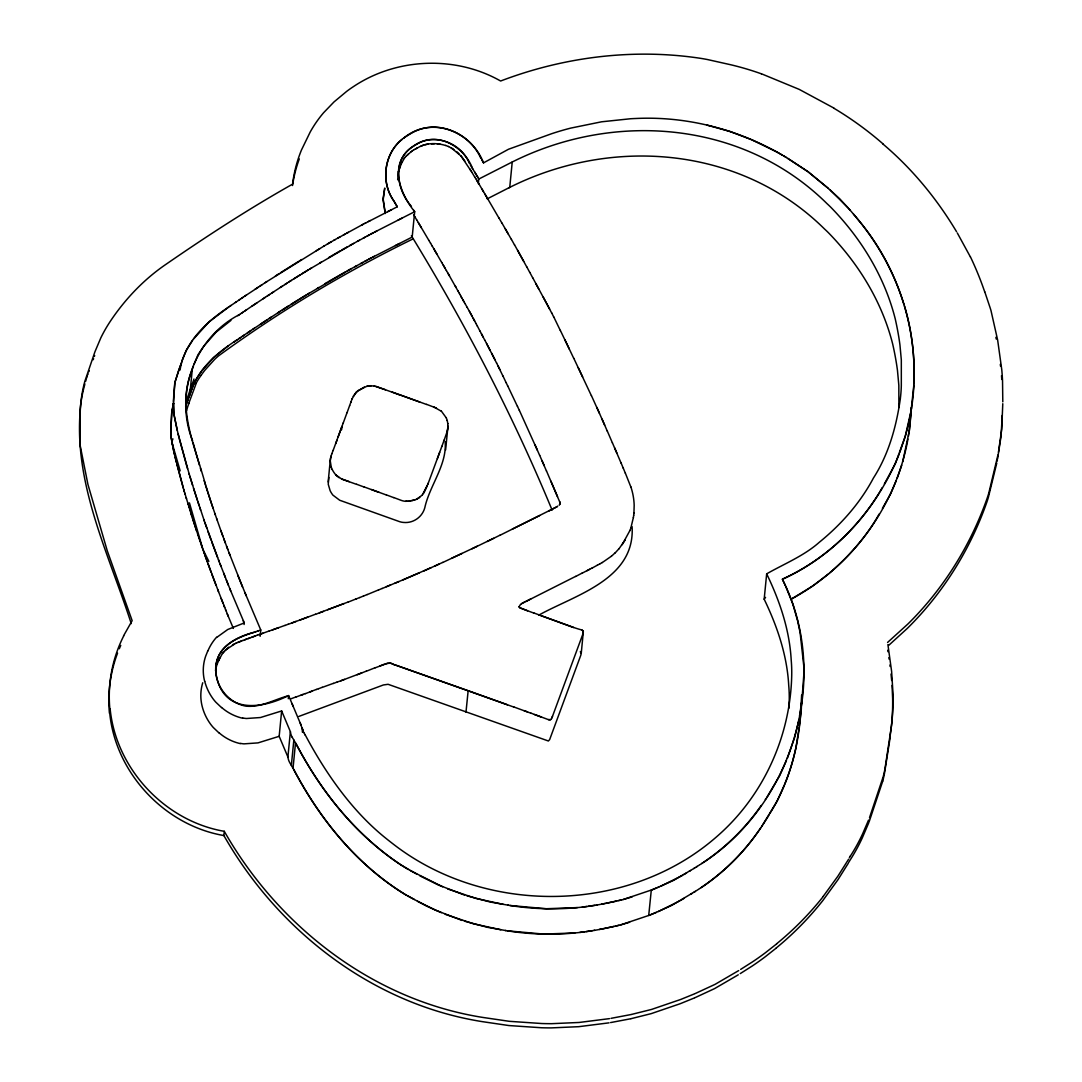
<?xml version="1.0" encoding="UTF-8"?>
<svg xmlns="http://www.w3.org/2000/svg" width="1082" height="1082" viewBox="0 0 1082 1082"><rect width="100%" height="100%" fill="white"/><g stroke="black" fill="none" stroke-linecap="round" stroke-linejoin="round"><path stroke-width="1.5" d="M632.091 526.623C635.337 579.397 575.083 594.965 538.755 615.144M1002.798 401.855L1002.541 380.918A262.615 257.07 5.6 0 0 1001.756 369.571L997.658 340.113L991.004 310.629A132.802 130.002 5.6 0 0 990.165 307.91L984.769 291.815M298.889 716.406L383.366 684.974L388.086 684.297L548.371 740.994L549.656 739.588L580.601 655.787A18.665 18.272 5.6 0 0 581.088 654.11L580.371 651.513M581.25 653.339L583.333 631.631M1002.784 403.721L1001.729 429.135L998.456 452.208M239.568 314.524C194.652 337.503 173.891 394.2 192.637 440.861M898.885 407.562L898.831 385.273L897.465 370.382A303.731 297.307 5.6 0 0 896.342 362.754A313.009 306.395 5.6 0 0 892.691 344.076C882.06 301.946 858.743 263.859 828.569 232.873A121.427 118.858 5.6 0 0 824.498 228.978C740.507 145.881 610.965 136.034 508.594 187.943M902.686 461.811L909.719 428.972L911.355 407.671L911.314 409.348M904.958 437.236C926.625 365.094 909.272 283.714 862.476 225.056M913.871 380.634C914.79 355.464 911.747 330.051 904.471 305.922M1002.243 415.407L1001.039 436.276L997.59 458.795M913.803 383.988L913.844 382.311M519.008 606.921L520.456 604.473M911.287 411.025L908.447 436.303M913.776 385.665L911.274 409.118M487.211 198.858L509.744 187.362L512.232 162.002C614.481 110.716 743.293 120.859 826.986 203.619A121.427 118.858 5.6 0 1 831.057 207.514C861.231 238.5 884.521 276.586 895.193 318.703A313.009 306.395 5.6 0 1 898.844 337.395A303.731 297.307 5.6 0 1 899.953 345.023L901.32 359.914L901.32 385.381A131.963 129.177 5.6 0 1 900.332 398.649M170.983 427.647L171.159 437.71L173.688 450.937M173.512 401.233L173.715 412.945L176.907 428.743M173.499 401.584L174.932 382.203L181.56 362.294M170.942 428.35L171.091 437.128L173.161 448.557M173.431 402.991L173.877 414.135L177.272 430.325M173.526 400.881L173.756 395.173M171.01 426.944L171.768 412.08L173.566 403.099L171.768 412.08L170.956 427.999M761.376 73.819A279.521 273.611 5.6 0 0 730.499 64.704L707.506 59.551A181.181 177.34 5.6 0 0 697.538 57.887C631.347 48.406 562.978 57.238 500.628 81.015C455.427 55.331 396.418 57.738 353.314 86.695A111.04 108.7 5.6 0 0 346.659 91.388L334.027 101.911L323.559 112.771A123.023 120.413 5.6 0 0 310.223 131.977L301.459 150.019A137.346 134.439 5.6 0 0 292.573 184.156C248.562 208.948 206.202 236.539 164.653 265.225C143.608 279.846 125.661 298.686 111.284 319.853A149.032 145.881 5.6 0 0 100.856 337.787L94.932 351.799L84.829 381.351A139.957 136.995 5.6 0 0 80.257 410.998L80.19 445.635L87.953 484.52L107.267 550.792L132.153 620.649L123.591 635.77M633.93 513.057L634.174 505.389A65.529 64.136 5.6 0 0 630.86 486.873M447.84 427.552L447.934 426.119M788.832 708.385L789.238 700.365A146.827 143.73 5.6 0 0 788.71 685.204C787.033 655.016 777.174 626.14 764.176 599.212L766.665 573.852C783.747 564.06 803.912 555.972 819.304 542.271C841.147 524.54 860.19 503.008 873.417 478.068C888.728 454.224 896.383 426.457 900.346 398.649M173.796 394.687L174.757 383.096L178.516 370.666M445.162 441.754C447.123 464.976 429.5 485.71 424.78 507.823C422.223 517.101 413.283 523.377 403.667 522.444A16.406 16.068 5.6 0 1 399.096 521.483L339.707 500.249L332.877 495.096A26.766 26.198 5.6 0 1 330.132 490.701L328.238 484.222L328.874 477.392M330.24 460.851L330.957 456.144M180.072 370.003C184.062 343.156 205.553 322.558 227.166 308.072M185.617 406.305L189.81 394.687L192.285 369.327L193.448 366.014M244.14 624.503L243.315 620.622M609.058 1022.842L578.721 1026.683L551.157 1027.9A333.743 326.696 5.6 0 1 541.433 1027.751L508.865 1025.547L482.856 1021.719A263.372 257.814 5.6 0 1 475.553 1020.488C368.827 1001.256 276.938 928.829 223.879 835.547L224.285 831.314C165.005 821.13 116.099 768.937 110.148 709.021M260.14 636.311L260.762 629.981L244.897 592.584M406.697 895.369C356.911 865.465 319.352 818.587 292.695 767.625A15.784 15.446 5.6 0 1 291.356 765.38L289.76 762.702A15.703 15.378 5.6 0 1 287.92 757.035L279.17 736.315L281.645 710.955L260.478 717.528L246.466 718.502A37.829 37.031 5.6 0 1 242.868 718.015M288.285 698.729L288.596 695.55C259.612 710.211 220.944 713.593 215.737 671.57C214.25 649.159 234.902 636.973 253.797 632.483M287.893 757.035L290.382 731.675L281.645 710.955M291.356 765.38L293.844 740.02L292.248 737.342M302.419 732.257L302.189 727.767M328.157 481.977L330.456 458.47L331.768 453.791M341.614 429.73L341.912 426.443L338.193 436.736M445.595 450.017L447.853 427.444L447.664 428.891M478.406 183.764L478.704 178.719M465.99 712.132L468.154 690.695L513.991 707.128M658.87 886.997L651.296 890.08L648.713 915.467L620.649 924.894M79.892 415.231C75.375 487.793 109.485 556.162 131.247 623.611M633.687 515.289L633.93 512.963M783.409 581.386C831.558 679.144 791.659 806.915 700.284 864.45M799.327 726.09L801.329 708.994L801.694 695.009C801.005 725.386 796.487 756.183 784.585 784.342M633.389 517.521L633.7 515.181M801.6 702.286L799.557 715.919M802.019 699.188L804.183 669.663L800.125 632.781M799.111 727.645L796.109 746.58M889.85 738.397L891.933 721.464A245.168 239.988 5.6 0 0 893.042 694.211L891.622 671.408L887.903 644.547M889.959 738.722L884.494 773.346A121.454 118.885 5.6 0 1 882.75 781.042M633.403 517.412L630.752 528.449M798.516 721.667L794.648 737.451L787.398 758.184M795.879 747.933L796.027 747.026M795.797 748.379C790.712 771.317 782.394 793.877 769.681 813.718M798.597 721.221L798.922 719.422M215.548 670.786L216.143 667.432M907.947 439.049C895.91 506.457 851.047 567.171 790.726 599.387M447.421 430.217L447.678 428.783M910.598 412.769L905.391 435.654M910.936 410.944L911.098 410.024M997.915 455.049L988.786 493.122A114.029 111.622 5.6 0 1 987.217 498.031C971.366 543.259 945.736 585.24 912.275 619.607A300.39 294.034 5.6 0 1 907.825 624.071L887.565 642.451M997.144 461.148L997.415 459.742M398.419 171.646L397.676 179.801M996.793 463.001L988.366 497.355A114.029 111.622 5.6 0 1 986.811 502.251C970.946 547.478 945.316 589.46 911.856 623.827A300.39 294.034 5.6 0 1 907.419 628.304L888.755 645.318M764.176 599.212L765.542 597.386M447.434 430.109L446.744 432.814M300.228 723.114L303.393 731.905M583.239 632.632L583.171 632.984A18.665 18.272 5.6 0 1 582.684 634.661M882.763 781.042L869.103 821.887M302.73 729.079L303.055 731.31M84.41 385.571L84.869 383.894M905.174 436.452L895.247 463.908L884.373 483.925M904.768 437.885L899.71 452.695M216.143 667.54L217.049 664.267M901.739 465.219L897.221 478.055M398.406 171.754L401.124 164.221M85.6 381.378L86.114 379.701M86.641 378.037L87.196 376.387M446.758 432.705L444.12 440.239M181.979 361.063L182.249 360.238M93.214 359.738L93.593 358.629M182.385 359.833L186.442 350.013L192.542 340.519M188.863 397.256L194.746 381.567L201.238 371.599M194.016 364.35L197.965 354.815L203.254 346.876M190.973 391.373L189.81 394.687M191.541 389.709C199.237 367.785 218.037 351.975 237.093 339.883M186.023 404.993L188.39 398.541M552.469 716.298L551.725 718.448M552.091 717.434L582.684 634.552A18.665 18.272 5.6 0 0 583.171 632.875M172.917 438.846L171.808 441.983L180.153 470.832M185.671 402.639L193.989 379.038M87.764 374.737L88.061 373.912M180.491 365.351L178.773 370.003M333.107 450.518L343.224 422.981M350.879 402.247L352.15 398.663M441.875 446.42L444.12 440.131M191.352 371.897L192.285 369.327M94.35 356.465L94.675 355.572M349.608 405.723L350.893 402.139M441.889 446.311L428.188 483.37M188.89 403.072L196.234 383.258M335.69 443.688L336.948 440.266M347.052 412.675L349.621 405.615M468.154 690.695L395.133 664.957M399.136 169.211L400.056 166.75M343.21 423.089L347.065 412.567M437.358 458.646L439.63 452.479M88.873 371.708L89.224 370.774M559.989 503.874L559.164 505.24M559.8 504.428L559.935 502.359M190.865 373.182C176.866 410.511 196.207 449.206 205.634 485.358M899.061 454.386C877.272 508.31 835.845 555.228 782.381 579.222L784.085 582.833M217.049 664.375L219.66 658.167M427.755 484.479L428.188 483.262M896.248 480.597L890.675 493.784L882.425 508.324M629.954 530.518L630.765 528.341M869.509 817.667L883.169 776.808A121.454 118.885 5.6 0 0 884.914 769.113L891.514 725.697A245.168 239.988 5.6 0 0 892.623 698.445L892.055 685.393M331.755 453.899L333.121 450.41M784.274 785.14L777.119 801.194L761.796 826.31M868.711 822.861L862.259 837.955A187.713 183.751 5.6 0 1 849.897 860.393L848.815 862.286M786.438 760.578L779.608 775.835L767.111 796.866M422.278 495.164L427.769 484.371M868.535 820.102L862.679 833.722A187.713 183.751 5.6 0 1 850.317 856.16M352.137 398.758L356.073 392.198L364.336 387.058M207.825 650.796L205.621 656.301A45.606 44.646 5.6 0 0 204.647 681.335M629.967 530.423L622.191 544.665M218.226 661.291L222.473 653.379L228.694 647.171M401.111 164.329L402.301 161.854M768.869 815.301L762.837 824.795M850.276 856.146L849.316 857.904M402.288 161.962L404.33 158.297M848.302 863.233L837.982 879.68L822.82 900.576A314.97 308.316 5.6 0 1 776.213 948.008M848.545 859.311L837.874 876.204L823.24 896.356M882.182 487.725L879.977 491.539M879.152 514.031C866.668 536.55 849.289 556.094 829.826 572.824M423.387 493.608L424.32 491.999A97.88 95.811 5.6 0 0 427.322 485.493M879.423 492.513C856.673 530.099 822.428 561.031 782.381 579.222M353.205 396.323L357.844 390.683L366.839 386.274A16.162 15.824 5.6 0 1 371.302 385.719M625.125 540.107L618.931 548.858M760.416 828.312L762.147 825.809M698.769 889.174C723.317 873.228 744.484 852.116 760.768 827.811M759.388 829.826L760.078 828.826M765.326 799.436L766.015 798.435M761.187 805.468C745.782 827.744 726.144 847.098 703.692 862.232M758.698 830.827C743.293 853.103 723.655 872.457 701.204 887.592M201.103 375.292L203.389 372.154A82.178 80.447 5.6 0 1 204.823 370.274L214.723 359.305A86.303 84.477 5.6 0 1 218.456 355.924C279.697 311.183 345.09 272.082 413.256 238.797M551.495 718.867L550.008 719.949M193.84 338.761L209.042 321.868L228.735 307.017M203.727 346.24L216.048 332.215L230.926 320.421M201.712 370.964L213.573 357.574L228.437 345.78M404.316 158.405L405.223 157.133M222.459 653.487L223.812 651.77M405.209 157.242L406.223 156.038M615.306 552.767L618.945 548.763M422.291 495.056L416.624 499.302L408.739 501.291M406.223 156.133L410.822 151.994M216.738 637.406L227.761 629.494L244.289 622.921L229.722 588.54M225.299 650.16L236.16 643.019M611.33 556.364L615.32 552.659M407.305 155.078L408.441 154.05M828.839 573.676L812.582 586.106L791.537 598.968M402.166 139.348C384.191 153.455 380.472 181.627 393.483 200.319M404.1 137.766C384.272 151.71 379.904 181.79 394.064 201.32M782.367 155.132C738.289 129.434 686.921 116.017 635.851 118.493A210.922 206.473 5.6 0 0 630.4 118.763L601.551 121.806L570.728 128.109A273.962 268.174 5.6 0 0 551.766 133.668L508.513 149.248L483.546 162.855C471.292 131.138 431.136 115.125 403.613 138.158M776.687 943.842L765.569 952.606A278.02 272.15 5.6 0 1 752.355 961.966L740.656 969.391M776.267 948.062L765.15 956.84A278.02 272.15 5.6 0 1 751.936 966.199L740.237 973.611M410.808 152.089L411.985 151.034M404.343 137.563L410.687 133.627M411.985 151.128L413.622 149.884M521.091 604.027L521.795 603.445M611.344 556.256L602.255 562.586M233.631 342.237L240.556 337.53M230.25 305.976L236.187 301.959M237.837 315.701L243.031 312.171M230.993 305.476L227.95 307.545M235.443 302.46L243.071 297.307M241.3 313.347L246.507 309.817M238.824 338.707L244.018 335.177M239.149 299.944L239.893 299.444M244.775 310.994L256.934 302.825M242.287 336.353L250.97 330.51M241.381 298.443L246.466 295.021M247.494 332.837L254.446 328.184M557.676 506.227L556.96 506.809M244.775 296.157L266.956 281.509M251.714 306.314L265.198 297.374M252.715 329.347L267.065 319.866M254.987 289.367L258.409 287.109M263.021 298.808L269.54 294.507M260.532 324.167L271.406 317.012M260.113 285.986L261.817 284.864M267.376 295.941L273.895 291.667M265.239 282.618L319.799 248.63M271.717 293.087L282.618 285.986M269.229 318.446L280.143 311.346M557.325 506.471L548.939 510.988M419.708 497.436L416.638 499.208M701.745 863.504L702.718 862.868M275.423 276.005L278.804 273.814M280.441 287.406L287 283.173M277.952 312.752L288.894 305.719M280.495 272.732L298.74 261.303M284.809 284.58L291.383 280.36M282.321 309.939L305.868 295.224M698.282 889.485L694.022 892.204M699.784 864.761L696.51 866.844M289.192 281.766L308.356 269.864M695.334 891.365L671.827 905.35L655.367 912.775M293.574 278.967L300.12 274.882M291.085 304.326L297.631 300.241M697.16 866.425L693.873 868.494M521.551 603.702L524.554 602.052M694.536 868.089L673.721 880.315L657.856 887.416M690.722 894.259L692.047 893.434M301.756 273.868L311.657 267.876M299.268 299.227L309.168 293.236M689.234 871.348L690.559 870.537M738.681 970.595L715.026 984.377L695.185 993.56M738.276 974.814L714.607 988.596L694.779 997.793M324.167 245.979L316.336 250.726M310.007 268.877L353.584 243.45M307.518 294.236L351.095 268.809M300.201 260.424L301.662 259.531M323.613 246.304L331.241 241.8M319.92 262.912L321.165 262.155M317.432 288.272L318.69 287.514M324.938 283.714L327.44 282.199M328.671 257.597L340.032 250.929M328.698 281.455L345.28 271.988M686.556 872.985L683.851 874.594M684.067 898.344L681.362 899.953M327.44 244.005L335.15 239.582M682.499 875.392L660.899 886.172M680.01 900.738L658.411 911.531M413.608 149.992L417.219 148.004M333.838 240.312L340.086 236.85M341.966 249.847L347.768 246.628M599.739 563.993L602.255 562.491M337.773 238.121L363.309 224.177M343.4 235.024L345.05 234.118M361.645 225.083L397.27 206.784L393.767 200.819M349.702 245.573L359.413 240.272M367.19 236.052L373.452 232.698M347.214 270.919L356.925 265.631M364.702 261.411L370.964 258.057M346.713 233.212L348.377 232.305M363.309 238.162L369.138 234.997M360.82 263.521L366.649 260.356M597.223 565.359L599.753 563.884M364.972 223.271L365.702 222.892M357.479 241.327L365.256 237.107M354.991 266.686L362.768 262.466M597.223 565.264L592.138 568.064M420.465 146.286L415.38 149.018M371.072 233.928L376.874 230.953M368.597 259.288L374.386 256.312M592.152 567.955L587.039 570.701M368.367 221.512L370.287 220.525M589.609 569.281L581.913 573.311M512.232 162.002L478.88 179.003L474.619 171.957M555.878 507.336L499.843 535.36M374.994 231.913L401.936 218.172M372.506 257.273L399.447 243.531M387.627 211.68L391.481 209.719M398 220.173L414.677 211.693L413.865 210.354M395.512 245.533L412.188 237.053L414.677 211.693C399.596 193.259 388.276 162.868 412.783 146.597C431.704 131.896 460.797 141.539 469.453 163.517M575.692 576.463L581.927 573.203M575.705 576.354L525.798 601.524M232.481 644.872L234.51 643.858M523.282 602.782L530.856 598.914M539.675 515.559L512.368 529.098M499.857 535.252L487.319 541.473M411.092 133.438C436.168 118.154 469.71 132.437 480.868 158.445M493.595 538.309L472.117 548.763M477.203 546.234L442.808 562.464M550.86 719.571L548.439 719.571M461.973 553.457L451.789 558.217M435.045 565.994L442.808 562.356M438.94 564.128L423.346 571.188M431.15 567.631L403.045 579.884M420.452 146.395L423.481 145.083M419.437 572.784L394.7 583.36M652.798 889.526L656.842 887.822M650.106 914.966L648.713 915.467L656.382 912.356M650.309 914.885L654.353 913.181M236.147 643.127L242.882 640.422M398.893 581.521L382.176 588.513M386.369 586.701L390.534 584.97M652.595 889.607L623.137 899.534M378.43 590.042L382.189 588.405M378.443 589.947L367.204 594.6M694.549 993.831L680.889 999.389A96.514 94.472 5.6 0 1 676.845 1000.769L651.567 1009.425L631.415 1014.456M694.13 998.05L680.47 1003.609A96.514 94.472 5.6 0 1 676.426 1005.002L651.148 1013.658L631.009 1018.689M363.457 596.101L367.217 594.505M359.711 597.602L363.471 596.006M355.951 599.076L359.711 597.494M237.81 642.438L241.178 641.139M387.829 663.131L375.224 667.797M379.728 666.039L384.232 664.28M355.951 598.982L348.093 602.119M375.238 667.689L366.216 671.286M366.23 671.178L357.182 674.735M348.106 602.025L319.42 612.791M305.367 693.67L316.363 689.423M309.763 692.02L311.954 691.182M361.713 672.909L340.762 680.835M344.022 603.58L327.616 609.734M315.511 614.333L323.504 611.371M249.847 637.893L242.882 640.53M247.981 638.691L255.42 635.864M315.525 614.224L299.917 620.067M307.734 617.105L292.113 622.907M305.381 693.576L300.958 695.266M316.35 689.532L318.568 688.625M251.687 637.325L257.273 635.188M296.035 621.393L288.218 624.328M421.939 145.732C429.486 142.702 438.102 143.176 445.757 145.529M258.436 630.806C240.272 636.568 217.55 643.79 215.954 666.553C213.911 684.744 227.977 702.908 245.857 706.14C260.235 707.655 273.435 700.054 286.879 696.159M344.468 679.388L337.057 682.16M255.338 631.929L256.109 631.645M244.586 639.814L246.29 639.205M257.259 635.296L259.139 634.525M285.053 625.464L288.218 624.219M318.554 688.734L322.26 687.3M257.665 631.09L260.762 629.981M259.125 634.62L262.858 633.186M260.992 633.957L269.202 630.955M285.066 625.355L272.366 629.94M303.176 694.374L295.927 697.038M322.247 687.395L333.364 683.364M333.364 683.472L337.07 682.052M290.896 698.823L295.941 696.943M278.723 627.601L269.188 631.049M632.104 896.897L623.448 899.453M629.616 922.256L620.973 924.812M279.17 736.315L257.989 742.888L243.977 743.861A37.829 37.031 5.6 0 1 240.393 743.375M414.961 499.87L411.715 500.736M385.435 663.834L390.169 663.063L394.741 664.93M616.605 901.103L601.835 904.092M618.566 900.616L622.813 899.615M614.116 926.449L599.36 929.452M616.091 925.976L620.324 924.961M631.077 1014.537L611.032 1018.338M630.657 1018.771L610.613 1022.571M621.514 899.913L605.744 903.429M619.039 925.272L603.256 928.789M425.01 144.731L428.161 144.109M603.404 903.822C571.918 910.016 539.391 910.422 507.742 905.12M600.916 929.181C569.43 935.375 536.902 935.781 505.253 930.479M609.477 1018.622L579.127 1022.463L551.563 1023.68A333.743 326.696 5.6 0 1 541.852 1023.531L509.284 1021.313L483.262 1017.499A263.372 257.814 5.6 0 1 475.958 1016.269C369.246 997.036 277.344 924.61 224.285 831.314M596.385 905.025L597.169 904.89M604.175 903.686L604.96 903.551M593.896 930.385L594.681 930.25M601.7 929.046L602.471 928.911M594.83 905.282L588.567 906.243M592.341 930.642L586.079 931.588M586.999 906.446L582.292 907.041M584.51 931.805L579.803 932.4M410.24 501.007L405.736 501.318A16.406 16.068 5.6 0 1 401.165 500.344L393.767 497.558M577.369 907.595L546.194 908.731L509.96 905.485M574.88 932.954L543.705 934.091L507.485 930.845M431.353 143.825L434.328 143.771M405.75 501.209L407.251 501.264M388.993 663.131L390.156 663.158M437.25 143.892L440.131 144.204M374.223 386.085L371.302 385.814A16.162 15.824 5.6 0 0 366.839 386.382M503.306 904.376L476.134 898.479L447.705 888.944M500.817 929.736L473.645 923.839L445.216 914.304M508.486 905.242L490.132 902.009L466.883 895.788M505.997 930.601L487.657 927.355L464.408 921.147M223.879 835.547C164.586 825.363 115.693 773.157 109.742 713.254M374.237 385.976L385.449 389.75M707.033 125.133L729.714 131.355L750.962 139.483M375.697 386.288L399.163 394.7M464.584 895.098L438.088 884.86L419.951 875.879M462.095 920.457L435.6 910.219L417.463 901.238M548.993 719.855L531.019 713.16M395.498 665.187L394.754 664.835M582.454 630.373L581.467 629.873A96.69 94.648 5.6 0 1 573.663 627.452L534.156 613.088M396.283 665.322L507.444 704.788M426.633 404.37L436.438 408.103M426.619 404.479L399.177 394.592M341.79 479.015L349.229 481.639M356.641 484.371L341.777 479.11L335.866 474.93M391.332 663.28L394.024 664.619M761.39 73.765L799.192 89.373L833.762 107.997M419.748 402.044L392.32 392.117M356.654 484.276L364.066 487.008M364.079 486.914L378.916 492.31M371.505 489.551L386.342 494.974M513.991 707.019L531.005 713.254M386.355 494.88L393.753 497.652M520.983 608.3L534.143 613.196M527.556 610.789L519.603 607.611M540.73 615.59L573.663 627.546M524.04 710.617L527.529 711.888M534.494 714.539L541.46 717.096M445.77 145.421L448.503 146.57M433.503 406.791L441.361 411.255M442.565 886.753L410.321 870.604M441.361 912.653L426.403 905.999L406.413 895.22M751.963 139.903L776.66 151.872M582.008 630.049L583.076 630.955M448.516 146.476L453.885 149.546M400.692 864.788L416.841 874.148M408.347 869.563C359.67 839.767 322.341 794.147 296.184 743.929M405.858 894.922C357.182 865.154 319.866 819.48 293.695 769.288M408.117 896.099L414.365 899.507M777.295 152.237L780.474 154.036M781.109 154.401L786.303 157.458M783.639 155.876L784.896 156.619M785.518 156.985L808.051 171.727L827.148 187.402M520.185 608.07L519.022 606.813M787.872 158.391L808.051 171.727L828.433 188.511M451.221 147.801L461.081 156.065L470.832 170.672M337.922 476.878L339.099 477.703M400.34 864.545C354.923 834.263 320.258 790.306 295.183 742.266A15.784 15.446 5.6 0 1 293.844 740.02M221.54 707.614L215.818 702.177A46.864 45.863 5.6 0 1 212.829 698.499A52.436 51.327 5.6 0 1 204.741 681.308M219.051 732.974L213.33 727.537A46.864 45.863 5.6 0 1 210.354 723.858A52.436 51.327 5.6 0 1 202.253 706.668A45.606 44.646 5.6 0 1 202.726 682.769M827.798 187.957L839.686 198.763L849.911 209.935M830.367 190.189L848.315 208.069M882.79 143.906C912.126 168.657 936.89 198.804 956.556 231.71M456.536 151.561L458.93 153.739M441.375 411.146L446.298 417.895M336.827 476.053L334.96 473.848A26.766 26.198 5.6 0 1 332.215 469.466M305.53 735.476C325.249 772.507 351.582 810.743 385.517 837.995A366.433 358.683 5.6 0 0 392.78 843.717C482.775 913.965 620.838 914.574 709.995 842.337A248.495 243.247 5.6 0 0 720.233 833.559C764.622 793.309 790.55 734.813 791.726 675.006A146.827 143.73 5.6 0 0 791.185 659.844C789.522 629.656 779.662 600.78 766.665 573.852M848.856 208.691L854.821 215.697M853.495 214.141C875.974 240.028 893.407 270.405 903.551 303.203M855.483 216.481L861.962 224.42M461.081 156.065L464.854 161.083M472.685 168.819C464.408 146.625 437.412 130.516 415.799 144.799C391.643 157.309 395.498 188.593 411.444 206.364M471.806 172.146L474.687 176.975M471.793 172.254L469.872 168.995M483.546 162.855L481.76 159.92M470.278 164.87L478.312 178.057M474.7 176.866L475.661 178.544M475.661 178.449L477.568 181.708M413.608 214.696L414.879 216.927M411.376 235.714C465.057 323.545 512.787 414.988 552.131 510.149M476.621 180.018L479.055 184.21M414.893 216.819L416.786 220.119M304.935 734.475L305.286 735.165L303.866 732.703M295.521 742.82L293.033 768.179M957.327 232.995L970.378 256.894M418.328 222.554L428.932 240.502M421.358 227.761L416.8 220.011M479.055 184.102L483.492 191.717M397.27 206.784L394.348 201.82M303.744 732.5L303.163 731.513M482.031 189.107L487.914 199.25M484.979 194.124L498.856 217.901M498.87 217.807L502.021 223.284M502.034 223.19L508.297 234.077M428.932 240.407L430.541 243.261M430.555 243.152L432.151 246.006M505.172 228.573L511.421 239.474M432.151 245.898L441.727 262.547M433.76 248.657L436.952 254.175M443.282 265.131L444.837 267.809M446.393 270.608L441.727 262.439M446.393 270.5L457.916 290.896M447.948 273.178L449.503 275.869M465.003 303.487L467.208 307.477M462.785 299.606L464.99 303.596M511.421 239.379L514.505 244.897M463.88 301.648L460.743 295.941M467.221 307.369L474.633 321.002M514.518 244.789L523.702 261.384M517.602 250.28L526.731 266.902M455.089 285.648L456.049 287.366M461.676 297.753L459.796 294.223M469.412 311.264L471.887 315.782M526.745 266.794L529.761 272.434M529.761 272.326L532.763 277.952M458.863 292.505L459.782 294.331M457.929 290.788L458.849 292.613M543.15 296.928L551.739 313.104M532.777 277.858L549.629 309.073M535.766 283.484L538.768 289.016M473.267 318.338L475.999 323.572M476.012 323.464L477.365 326.142M477.365 326.034L480.07 331.281M484.844 340.33L481.436 333.756M484.858 340.221L489.943 350.054M480.083 331.173L483.14 337.097M486.562 343.467L496.584 363.079M491.647 353.205L494.974 359.724M551.752 313.009L553.808 317.161M553.822 317.053L560.341 330.524M208.867 561.409L202.889 549.345L189.431 502.873M496.597 362.97L502.968 376.13M498.207 366.23L499.816 369.489M560.354 330.416L569.321 349.107M564.858 339.707L573.771 358.413M502.981 376.022L506.106 382.676M507.688 385.841L517.439 406.372M506.119 382.568L507.674 385.949M583.076 630.847L583.333 631.739M573.785 358.304L591.408 395.714M578.221 367.623L582.643 376.942M782.719 579.952L783.057 580.669M517.453 406.264L519.374 410.47M519.374 410.362L537.335 450.153M784.423 583.563L785.424 585.727M591.421 395.606L599.442 413.324M785.762 586.458L792.876 604.121L797.529 620.581M596.804 407.332L604.662 425.131M535.008 444.797L539.661 455.414M602.065 419.126L607.245 431.042M539.675 455.319L546.451 470.981M541.987 460.58L544.232 465.72M607.259 430.934L612.398 442.876M612.398 442.768L621.095 463.082M614.59 447.813L616.781 452.858M546.464 470.873L559.719 501.913M550.9 481.179L557.514 496.652M288.596 695.55L293.046 706.059M233.36 628.426L227.247 613.9M621.095 462.974L623.232 468.141M331.322 467.343L332.201 469.574M291.978 703.53L300.931 724.778M246.25 595.79L237.756 575.164M242.598 587.147L229.005 552.645M623.232 468.046L625.342 473.213M220.173 564.182L230.682 590.84M228.207 616.199L217.685 589.541M625.355 473.118L630.86 486.981M228.383 585.294L226.273 579.857M225.895 610.654L225.516 609.707M218.429 559.705L221.039 566.427M223.663 573.135L225.408 577.612M218.55 591.773L204.917 555.188M221.174 598.495L222.919 602.972M205.039 523.012L219.294 561.937M215.94 585.064L211.653 573.839M230.047 555.364L226.557 546.234M223.785 605.217L224.65 607.462M217.563 557.46L211.653 541.703M227.775 549.44L220.85 530.613M225.354 543.015L223.771 538.728M211.031 572.148L207.933 563.681M222.987 536.577L216.657 518.657M211.031 540.013L208.001 531.519M559.732 501.805L560.03 502.995M207.325 561.977L203.727 551.779M206.811 528.124L203.957 519.915M204.322 553.484L201.482 545.274M446.298 417.787L447.231 420.627M214.885 513.504L217.076 519.847M215.332 514.816L212.18 505.578M204.444 521.308L193.529 488.32M201.955 546.667L199.561 539.688M198.601 536.888L200.035 541.081M903.713 303.663L904.011 304.569M213.073 508.229L211.288 502.941M197.654 534.089L199.088 538.281M199.67 507.336L200.616 510.136M198.128 535.495L191.054 513.68M204.173 480.651L211.734 504.266M199.21 505.93L197.817 501.723M196.721 531.289L192.474 518.224M210.841 501.615L209.11 496.327M197.357 500.33L188.998 473.47M208.109 493.189L208.61 494.758M207.609 491.634L206.121 486.927M192.001 516.709L183.629 489.348M192.596 485.291L191.203 480.733M189.648 509.122L190.107 510.65M199.467 465.206L193.164 442.944M200.386 468.222L201.293 471.225M178.178 434.139L189.35 474.66M188.714 506.092L189.174 507.607M187.186 467.546L187.551 468.736M189.81 476.175L190.743 479.218M184.711 492.905L185.063 494.095M186.145 497.639L186.51 498.829M187.795 503.049L188.254 504.577M186.834 466.369L179.22 438.467M184.346 491.715L175.162 457.267M183.277 488.171L176.731 463.826M331.308 467.451L330.24 460.743M797.65 621.041L800.044 632.307M178.868 437.02L177.083 429.54M176.041 460.946L176.38 462.379M175.69 459.498L173.336 449.355M174.608 454.9L173.864 451.735M995.9 337.3L996.252 339.058M447.245 420.519L447.813 423.63M887.713 650.241L887.943 651.716M888.863 657.613L889.079 659.087M889.918 664.997L890.107 666.471M1000.309 364.35L1000.539 366.243M891.027 674.018L891.676 680.51M447.826 423.522L447.921 426.227M240.326 743.632A47.973 46.959 5.6 0 1 219.159 732.866M207.92 650.837A50.611 49.542 5.6 0 1 216.535 637.244M242.814 718.286A47.973 46.959 5.6 0 1 221.648 707.506M292.221 737.356A15.703 15.378 5.6 0 1 290.409 731.675M823.321 896.41A314.97 308.316 5.6 0 1 776.633 943.774M970.446 256.867A332.756 325.723 5.6 0 1 984.701 291.842M833.695 108.119A338.017 330.876 5.6 0 1 882.898 143.784M109.85 709.048A140.065 137.103 5.6 0 1 123.74 635.837M109.431 713.281A140.065 137.103 5.6 0 1 117.546 653.163M119.318 648.727A140.065 137.103 5.6 0 1 120.751 645.44M79.838 415.231A139.957 136.995 5.6 0 1 84.464 385.584M292.532 185.522A137.346 134.439 5.6 0 1 299.295 158.919M1001.499 375.684A262.615 257.07 5.6 0 1 1001.797 379.471M196.153 383.217A58.442 57.197 5.6 0 1 201.144 375.319M186.618 410.673A45.809 44.849 5.6 0 1 189.052 403.14M383.109 198.547L385.26 213.519L383.123 200.156L384.746 188.052L383.109 198.547"/></g></svg>
